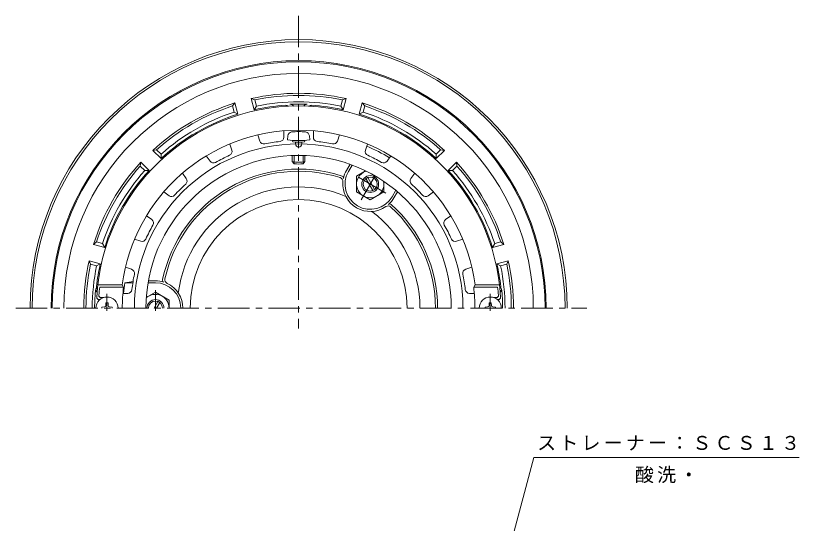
# Model space of a CAD drawing. Units: millimetres, scale not verified. Extents: x -284 to 231, y -346 to 374.
# Drawn here: x -164.8 to 207.3, y 132.9 to 374 of the extents above; entities that cross this region are included whole.
import ezdxf

# ---------------------------------------------------------------- set-up
doc = ezdxf.new("R2010")
doc.units = ezdxf.units.MM
doc.header["$LTSCALE"] = 3
doc.linetypes.add('CHAIN1', pattern=[8, 5, -1, 1, -1])
for name, color, linetype, lineweight in [('0-0_通り芯', 3, 'Continuous', 9), ('0-1_躯体', 2, 'Continuous', 9), ('0-2_仕上', 6, 'Continuous', 9), ('0-5_寸法', 7, 'Continuous', 9)]:
    doc.layers.add(name, color=color, linetype=linetype, lineweight=lineweight)
doc.styles.add('ＭＳ ゴシック', font='')
doc.styles.get('ＭＳ ゴシック').set_extended_font_data('MS Gothic')

msp = doc.modelspace()

# ---------------------------------------------------------------- linework, layer by layer
at = {"layer": '0-0_通り芯', "linetype": 'CHAIN1'}
for p, q in [((-30.424, 373.996), (-30.424, 225.431)), ((-164.786, 235.121), (106.451, 235.121))]:
    msp.add_line(p, q, dxfattribs=at)
at = {"layer": '0-0_通り芯'}
for radius, start, end in [(127.5, 0, 180), (126.5, 0, 180), (57.581, 67.12289, 172.87709), (51.5, 0, 180), (57.581, 0, 52.87712)]:
    msp.add_arc((-30.424, 235.121), radius, start, end, dxfattribs=at)
at = {"layer": '0-1_躯体'}
for p, q in [((-61.839, 331.112), (-60.667, 332.535)), ((-59.242, 327.218), (-60.667, 332.535)), ((-51.515, 329.288), (-52.94, 334.605)), ((-52.94, 334.605), (-51.214, 333.959)), ((-50.436, 331.056), (-51.214, 333.959)), ((-10.412, 331.056), (-9.635, 333.959)), ((-9.635, 333.959), (-7.909, 334.605)), ((-9.333, 329.288), (-7.909, 334.605)), ((-1.606, 327.218), (-0.181, 332.535)), ((-0.181, 332.535), (0.99, 331.112)), ((-61.061, 328.209), (-61.839, 331.112)), ((-59.242, 327.218), (-61.061, 328.209)), ((-50.436, 331.056), (-51.515, 329.288)), ((-9.333, 329.288), (-10.412, 331.056)), ((0.213, 328.209), (-1.606, 327.218)), ((0.213, 328.209), (0.99, 331.112)), ((-99.665, 310.019), (-97.847, 310.322)), ((-95.773, 306.127), (-99.665, 310.019)), ((-95.722, 308.198), (-97.847, 310.322)), ((34.874, 308.198), (36.999, 310.322)), ((34.925, 306.127), (38.817, 310.019)), ((36.999, 310.322), (38.817, 310.019)), ((-95.722, 308.198), (-95.773, 306.127)), ((34.925, 306.127), (34.874, 308.198)), ((-105.625, 302.544), (-105.322, 304.362)), ((-103.501, 300.419), (-105.625, 302.544)), ((-101.43, 300.47), (-105.322, 304.362)), ((-7.682, 300.511), (-6.02, 303.391)), ((-6.817, 300.011), (-5.066, 303.042)), ((40.581, 300.47), (44.474, 304.362)), ((42.652, 300.419), (44.777, 302.544)), ((44.474, 304.362), (44.777, 302.544)), ((-101.43, 300.47), (-103.501, 300.419)), ((42.652, 300.419), (40.581, 300.47)), ((13.968, 288.011), (15.718, 291.042)), ((14.834, 287.511), (16.497, 290.39)), ((-127.838, 265.364), (-126.414, 266.536)), ((-122.521, 263.94), (-127.838, 265.364)), ((-123.512, 265.758), (-126.414, 266.536)), ((-123.512, 265.758), (-122.521, 263.94)), ((61.672, 263.94), (62.664, 265.758)), ((61.672, 263.94), (66.989, 265.364)), ((62.664, 265.758), (65.566, 266.536)), ((65.566, 266.536), (66.989, 265.364)), ((-124.591, 256.212), (-129.908, 257.637)), ((-129.261, 255.911), (-129.908, 257.637)), ((63.743, 256.212), (69.06, 257.637)), ((68.413, 255.911), (69.06, 257.637)), ((-126.359, 255.133), (-129.261, 255.911)), ((-124.591, 256.212), (-126.359, 255.133)), ((63.743, 256.212), (65.511, 255.133)), ((65.511, 255.133), (68.413, 255.911)), ((-109.033, 247.804), (-113.007, 247.121)), ((-109.14, 247.121), (-113.007, 247.121)), ((-98.424, 247.121), (-101.924, 247.121)), ((-98.424, 248.121), (-101.749, 248.121))]:
    msp.add_line(p, q, dxfattribs=at)
at = {"layer": '0-1_躯体', "color": 4}
for p, q in [((-35.674, 315.048), (-35.508, 316.951)), ((-25.174, 315.048), (-25.341, 316.951)), ((-33.138, 314.087), (-33.549, 314.818)), ((-27.71, 314.087), (-27.299, 314.818)), ((-33.424, 307.534), (-33.424, 304.719)), ((-32.554, 307.59), (-32.554, 303.676)), ((-28.294, 307.59), (-28.294, 303.676)), ((-27.424, 307.534), (-27.424, 304.719)), ((-32.554, 303.676), (-33.424, 304.719)), ((-27.424, 304.719), (-28.294, 303.676)), ((1.405, 300.261), (-2.917, 297.766)), ((1.503, 296.611), (4.788, 290.92)), ((2.369, 297.111), (5.654, 291.42)), ((10.079, 295.253), (10.079, 290.263)), ((3.583, 286.513), (10.079, 290.263)), ((-102.751, 240.132), (-98.43, 242.627)), ((-91.935, 238.877), (-98.43, 242.627)), ((-99.007, 235.121), (-97.22, 238.217)), ((-91.935, 238.877), (-91.935, 235.121)), ((-123.924, 235.618), (-122.674, 235.64)), ((-123.924, 235.618), (-123.924, 235.121)), ((-122.674, 235.64), (-122.175, 235.872)), ((-121.942, 236.371), (-122.175, 235.872)), ((-121.921, 237.621), (-121.942, 236.371)), ((-120.906, 236.371), (-120.673, 235.872)), ((-120.175, 235.64), (-120.673, 235.872)), ((-118.924, 235.618), (-120.175, 235.64)), ((-118.924, 235.618), (-118.924, 235.121)), ((-97.852, 235.121), (-96.354, 237.717)), ((58.076, 235.618), (59.326, 235.64)), ((58.076, 235.618), (58.076, 235.121)), ((59.326, 235.64), (59.825, 235.872)), ((60.057, 236.371), (59.825, 235.872)), ((61.072, 237.621), (61.094, 236.371)), ((61.094, 236.371), (61.327, 235.872)), ((61.825, 235.64), (61.327, 235.872)), ((63.076, 235.618), (61.825, 235.64)), ((63.076, 235.618), (63.076, 235.121))]:
    msp.add_line(p, q, dxfattribs=at)
at = {"layer": '0-1_躯体', "color": 4, "linetype": 'CHAIN1'}
for p, q in [((11.006, 289.727), (-3.958, 298.367)), ((5.579, 297.48), (-0.74, 286.536)), ((-121.424, 241.933), (-121.424, 233.86)), ((-98.43, 243.698), (-98.43, 233.86)), ((60.576, 241.933), (60.576, 233.86))]:
    msp.add_line(p, q, dxfattribs=at)
at = {"layer": '0-1_躯体', "color": 4}
for points in [[(3.583, 286.513), (-2.917, 290.266), (-2.917, 297.766)], [(-121.921, 237.621), (-120.928, 237.621), (-120.906, 236.371)], [(61.072, 237.621), (60.079, 237.621), (60.057, 236.371)]]:
    msp.add_lwpolyline(points, dxfattribs=at)
for radius in [4, 3.324]:
    msp.add_circle((3.579, 294.016), radius, dxfattribs=at)
at = {"layer": '0-1_躯体'}
for centre, radius, start, end in [((-30.424, 235.121), 117.5, 0, 180), ((-30.424, 235.121), 117, 0, 180), ((-30.424, 235.121), 111.441, 0, 180), ((-30.424, 235.121), 102, 77.24747, 102.75253), ((-30.424, 235.121), 101, 78.12161, 101.87839), ((-30.424, 235.121), 102, 107.24747, 132.75253), ((-30.424, 235.121), 96.5, 93.6559, 102.62437), ((-30.424, 235.121), 98, 78.21727, 101.78273), ((-36.424, 329.395), 2, 53.43259, 94.32849), ((-30.424, 250.121), 81.876, 87.12955, 92.87045), ((-34.424, 329.897), 2, 36.68674, 92.87048), ((-26.424, 329.897), 2, 87.12952, 143.31386), ((-24.424, 329.395), 2, 85.67151, 126.57024), ((-30.424, 235.121), 96.5, 77.37563, 86.3441), ((-30.424, 235.121), 102, 47.24747, 72.75253), ((-30.424, 235.121), 101, 108.12161, 131.87839), ((-30.424, 235.121), 98, 108.21727, 131.78273), ((-30.424, 235.121), 98, 48.21727, 71.78273), ((-30.424, 235.121), 101, 48.12161, 71.87839), ((-30.424, 235.121), 96.5, 107.37563, 132.62437), ((-30.424, 235.121), 96.5, 47.37563, 72.62437), ((-30.424, 235.121), 83.451, 58.81174, 67.18826), ((-30.424, 235.121), 102, 137.24747, 162.75253), ((-30.424, 235.121), 101, 138.12161, 161.87839), ((-30.424, 235.121), 102, 17.24747, 42.75253), ((-30.424, 235.121), 101, 18.12161, 41.87839), ((-30.424, 235.121), 98, 138.21727, 161.78273), ((-30.424, 235.121), 96.5, 137.37563, 162.62437), ((-30.424, 235.121), 66, 71.80594, 168.19406), ((-30.424, 235.121), 65, 72.40398, 167.59602), ((-10.129, 296.872), 1, 348.21074, 71.80568), ((3.576, 294.011), 13, 149.9998, 168.2099), ((3.576, 294.011), 12, 149.99997, 329.99992), ((-30.424, 235.121), 96.5, 17.37563, 42.62437), ((-30.424, 235.121), 98, 18.21727, 41.78273), ((-11.379, 295.174), 2, 355.55469, 72.40393), ((3.576, 294.011), 13, 175.55469, 304.4453), ((3.576, 294.011), 13, 311.79012, 330.00005), ((12.06, 281.641), 2, 47.59583, 124.44542), ((12.905, 283.573), 1, 48.19386, 131.78981), ((-30.424, 235.121), 65, 0, 47.59601), ((-30.424, 235.121), 66, 0, 48.19405), ((-30.424, 235.121), 102, 167.24747, 180), ((-30.424, 235.121), 102, 0, 12.75253), ((-30.424, 235.121), 101, 168.12161, 180), ((-30.424, 235.121), 98, 168.21727, 180), ((-30.424, 235.121), 96.5, 167.37564, 173.92558), ((-30.424, 235.121), 96.5, 6.07442, 12.62436), ((-30.424, 235.121), 98, 0, 11.78273), ((-30.424, 235.121), 101, 0, 11.87839), ((-30.424, 235.121), 83.451, 171.7323, 175.18826), ((-98.424, 235.121), 13, 71.79012, 90.00005), ((-98.424, 235.121), 12, 0, 89.99992), ((-94.049, 248.42), 1, 168.19386, 251.78981), ((-91.954, 248.654), 2, 167.59583, 244.44542), ((-98.424, 235.121), 13, 0, 64.4453), ((-45.424, 235.121), 81.876, 173.5304, 180), ((-124.791, 244.121), 2, 173.52994, 227.9836), ((-124.394, 245.121), 2, 173.9258, 215.73607), ((63.545, 245.121), 2, 324.26527, 6.0742), ((63.943, 244.121), 2, 312.01678, 6.47006), ((-15.424, 235.121), 81.876, 0, 6.4696)]:
    msp.add_arc(centre, radius, start, end, dxfattribs=at)
at = {"layer": '0-1_躯体', "color": 4}
for centre, radius, start, end in [((-33.515, 316.776), 2, 96.33817, 175.00002), ((-30.424, 288.948), 30, 83.6618, 96.3382), ((-27.333, 316.776), 2, 4.99998, 83.66183), ((-30.424, 353.699), 39.006, 262.2648, 277.73523), ((-30.424, 334.464), 20.557, 262.41325, 277.58655), ((-30.424, 317.546), 13.173, 256.83595, 283.16405), ((-30.424, 317.546), 14.032, 261.26909, 278.73091), ((3.576, 294.011), 6.5, 108.13194, 11.86803), ((-121.424, 235.121), 5.25, 0, 180), ((-98.424, 235.121), 6.5, 359.99985, 131.86803), ((-98.43, 235.121), 4, 0.00038, 179.9995), ((-98.43, 235.121), 3.324, 0.00046, 179.99939), ((60.576, 235.121), 5.25, 0, 180)]:
    msp.add_arc(centre, radius, start, end, dxfattribs=at)
at = {"layer": '0-2_仕上'}
for p, q in [((-49.789, 317.373), (-48.836, 314.441)), ((-37.424, 319.331), (-37.424, 316.249)), ((-23.424, 319.331), (-23.424, 316.249)), ((-11.059, 317.373), (-12.012, 314.441)), ((-63.104, 313.046), (-62.151, 310.115)), ((-31.924, 313.104), (-31.924, 313.962)), ((-28.924, 313.104), (-28.924, 313.962)), ((2.255, 313.046), (1.303, 310.115)), ((-74.258, 307.363), (-72.446, 304.869)), ((13.41, 307.363), (11.598, 304.869)), ((-85.584, 299.134), (-83.773, 296.64)), ((24.736, 299.134), (22.924, 296.64)), ((-94.437, 290.282), (-91.943, 288.47)), ((33.588, 290.282), (31.095, 288.47)), ((-102.666, 278.955), (-100.172, 277.144)), ((41.817, 278.955), (39.324, 277.144)), ((-108.349, 267.801), (-105.418, 266.848)), ((47.501, 267.801), (44.569, 266.848)), ((-112.675, 254.486), (-109.744, 253.534)), ((51.827, 254.486), (48.896, 253.534)), ((-114.205, 246.121), (-125.792, 246.121)), ((-113.557, 245.121), (-114.205, 246.121)), ((52.709, 245.121), (53.357, 246.121)), ((53.357, 246.121), (64.944, 246.121)), ((-113.557, 245.121), (-124.797, 245.121)), ((-113.863, 242.121), (-111.551, 242.121)), ((53.015, 242.121), (50.703, 242.121)), ((52.709, 245.121), (63.948, 245.121)), ((-124.825, 239.121), (-125.268, 239.121)), ((-123.025, 240.121), (-124.306, 240.121)), ((62.177, 240.121), (63.457, 240.121)), ((63.976, 239.121), (64.419, 239.121))]:
    msp.add_line(p, q, dxfattribs=at)
for centre, radius, start, end in [((-30.424, 235.121), 96, 3.02365, 176.97635), ((-30.424, 235.121), 84.5, 7.47986, 172.52016), ((-30.424, 235.121), 78, 0, 180), ((-46.934, 315.059), 2, 198.00046, 281.66974), ((-30.424, 235.121), 79.625, 96.33034, 101.66968), ((-39.424, 316.249), 2, 276.3304, 0), ((-30.424, 313.121), 1.5, 180.55075, 359.44925), ((-21.424, 316.249), 2, 180.00046, 263.66974), ((-30.424, 235.121), 79.625, 78.33034, 83.66968), ((-13.914, 315.059), 2, 258.3304, 342), ((-64.053, 309.497), 2, 294.3304, 18), ((3.205, 309.497), 2, 162.00046, 245.66974), ((-30.424, 235.121), 72.5, 0, 180), ((-30.424, 235.121), 79.625, 114.33034, 119.66968), ((-30.424, 235.121), 79.625, 60.33034, 65.66968), ((-70.828, 306.045), 2, 216.00046, 299.66974), ((9.98, 306.045), 2, 240.3304, 324), ((-30.424, 235.121), 79.625, 132.33034, 137.66968), ((-85.391, 295.465), 2, 312.3304, 36), ((24.542, 295.465), 2, 144.00046, 227.66974), ((-30.424, 235.121), 79.625, 42.33034, 47.66968), ((-90.767, 290.088), 2, 234.00046, 317.66974), ((29.919, 290.088), 2, 222.3304, 306), ((-101.348, 275.526), 2, 330.3304, 54), ((40.499, 275.526), 2, 126.00046, 209.66974), ((-30.424, 235.121), 79.625, 150.33034, 155.66968), ((-30.424, 235.121), 79.625, 24.33034, 29.66968), ((-104.8, 268.751), 2, 252.00046, 335.66974), ((43.951, 268.751), 2, 204.3304, 288), ((-110.362, 251.632), 2, 348.3304, 72), ((49.514, 251.632), 2, 108.00046, 191.66974), ((-30.424, 235.121), 79.625, 168.33034, 173.66968), ((-30.424, 235.121), 79.625, 6.33034, 11.66968), ((-58.077, 235.121), 67.5, 171.48038, 174.82346), ((-30.424, 235.121), 83.732, 173.14087, 180.00002), ((-111.551, 244.121), 2, 270.00046, 353.66974), ((50.703, 244.121), 2, 186.3304, 270), ((-30.424, 235.121), 83.732, 359.99998, 6.85913), ((-2.771, 235.121), 67.5, 5.17654, 8.51962), ((-125.268, 240.121), 1, 176.41666, 270), ((-124.306, 241.121), 1, 174.8239, 270), ((63.457, 241.121), 1, 270, 5.1761), ((64.419, 240.121), 1, 270, 3.58334)]:
    msp.add_arc(centre, radius, start, end, dxfattribs=at)
at = {"layer": '0-5_寸法'}
for p, q in [((46.672, 35.148), (81.238, 164.148)), ((81.238, 164.148), (207.331, 164.148))]:
    msp.add_line(p, q, dxfattribs=at)

# ---------------------------------------------------------------- texts
at = {"layer": '0-5_寸法', "char_height": 6.598, "attachment_point": 7, "style": 'ＭＳ ゴシック'}
for s, insert in [('\\T1.17;ストレーナー：ＳＣＳ１３', (82.831, 167.444)), ('\\T1.17;酸洗・', (129.284, 151.96))]:
    msp.add_mtext(s, dxfattribs=dict(at, insert=insert))

doc.saveas('drawing.dxf')
